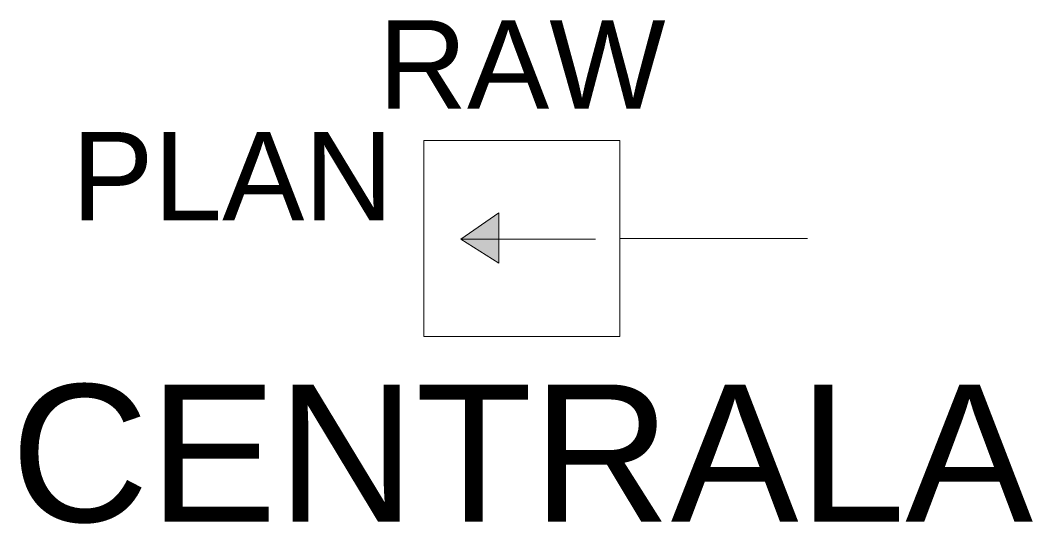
# Model space of a CAD drawing. Header units: millimetres. Extents: x -1023 to 1042, y -582 to 445.
import ezdxf
from ezdxf.enums import TextEntityAlignment as Align

# ---------------------------------------------------------------- set-up
doc = ezdxf.new("R2010")
doc.units = ezdxf.units.MM
doc.layers.get('0').update_dxf_attribs({"lineweight": 20})
doc.styles.add('opis_czujki', font='arial.ttf')
doc.styles.add('opis_czujki_2', font='arial.ttf')

msp = doc.modelspace()

# ---------------------------------------------------------------- texts
for tag, text, height, style, flags, p in [('RAW', 'XX', 180, 'opis_czujki_2', 9, (0, 354.9)), ('CENTRALA', 'xx', 280, 'opis_czujki', 8, (0, -437.9))]:
    msp.add_attdef(tag, text=text, height=height, dxfattribs=dict(style=style, flags=flags)).set_placement(p, align=Align.MIDDLE_CENTER)
at = {"style": 'opis_czujki_2', "flags": 9}
msp.add_attdef('PLAN', (-918.9, 37), 'xx', height=180, dxfattribs=at)

# ---------------------------------------------------------------- wipeouts: each hides what was drawn before it
msp.add_wipeout([(-200, 200), (200, 200), (200, -200), (-200, -200)])

# ---------------------------------------------------------------- next in the draw order: hatches: boundary and pattern name
msp.add_hatch(color=256).paths.add_polyline_path([(-47, 52), (-124.1, -1.5), (-47, -50.1)])

# ---------------------------------------------------------------- next in the draw order: linework, layer by layer
for p, q in [((200, 0), (583, 0)), ((150.1, -1.5), (-124.1, -1.5))]:
    msp.add_line(p, q)
msp.add_lwpolyline([(-200, -200), (200, -200), (200, 200), (-200, 200)], close=True)
msp.add_lwpolyline([(-124.1, -1.5), (-47, 52), (-47, -50.1), (-124.1, -1.5)])

doc.saveas('drawing.dxf')
